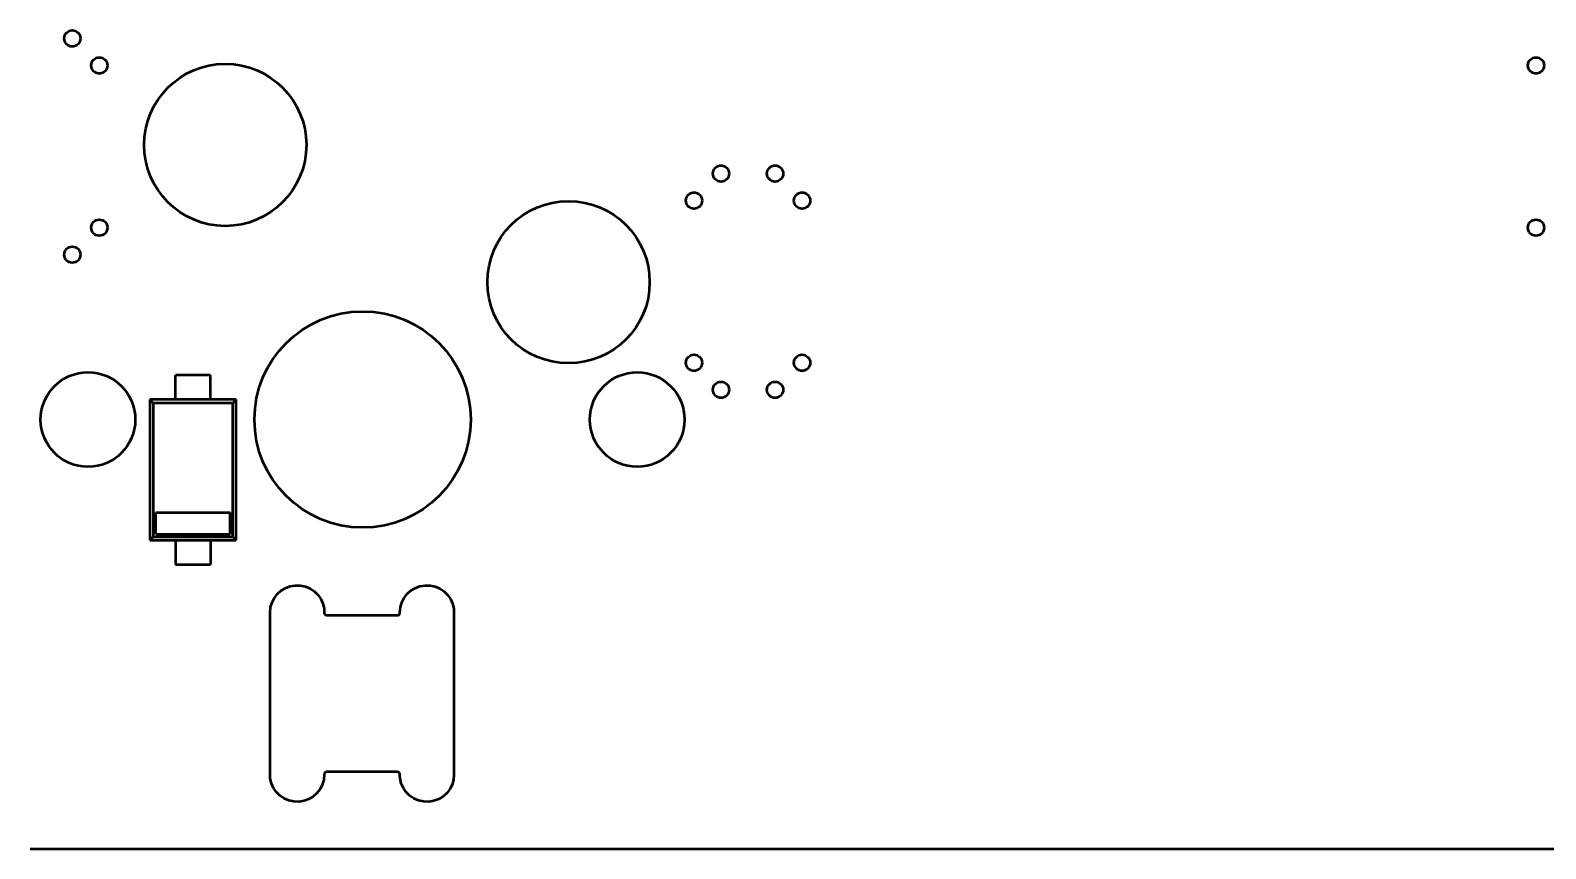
# Model space of a CAD drawing. Header units: millimetres. Extents: x 43 to 387, y 137 to 261.
# Drawn here: x 82.45 to 110.48, y 138.98 to 154.12 of the extents above; entities that cross this region are included whole.
import ezdxf

# ---------------------------------------------------------------- set-up
doc = ezdxf.new("R2010")
doc.units = ezdxf.units.MM
doc.header["$LTSCALE"] = 0.75
doc.layers.add('Visible', color=7, linetype='Continuous', lineweight=50)

msp = doc.modelspace()

# ---------------------------------------------------------------- linework, layer by layer
at = {"layer": 'Visible', "extrusion": (0, 0, -1)}
for p, q in [((85.78, 147.736), (85.13, 147.736)), ((85.13, 147.286), (85.13, 147.736)), ((85.78, 147.286), (85.78, 147.736)), ((85.13, 147.286), (84.655, 147.286)), ((84.655, 147.286), (84.718, 147.223)), ((84.655, 147.286), (84.655, 144.686)), ((86.192, 147.223), (84.718, 147.223)), ((84.718, 147.223), (84.718, 144.749)), ((85.78, 147.286), (85.13, 147.286)), ((86.255, 147.286), (85.78, 147.286)), ((86.255, 147.286), (86.192, 147.223)), ((86.192, 144.749), (86.192, 147.223)), ((86.255, 144.686), (86.255, 147.286)), ((84.768, 145.199), (86.142, 145.199)), ((84.768, 144.799), (84.768, 145.199)), ((86.142, 144.799), (86.142, 145.199)), ((84.655, 144.686), (84.718, 144.749)), ((84.655, 144.686), (85.13, 144.686)), ((84.718, 144.749), (86.192, 144.749)), ((84.768, 144.799), (86.142, 144.799)), ((85.13, 144.686), (85.78, 144.686)), ((85.13, 144.686), (85.13, 144.236)), ((85.78, 144.686), (86.255, 144.686)), ((85.78, 144.686), (85.78, 144.236)), ((86.255, 144.686), (86.192, 144.749)), ((85.13, 144.236), (85.78, 144.236)), ((86.882, 140.348), (86.882, 143.348)), ((87.88, 143.42), (87.882, 143.348)), ((87.912, 143.3), (87.932, 143.298)), ((87.932, 143.298), (89.232, 143.298)), ((89.28, 143.328), (89.282, 143.348)), ((90.28, 143.42), (90.282, 143.348)), ((90.282, 143.348), (90.282, 140.348)), ((86.885, 140.277), (86.882, 140.348)), ((87.884, 140.368), (87.882, 140.348)), ((89.232, 140.398), (87.932, 140.398)), ((89.252, 140.396), (89.232, 140.398)), ((89.285, 140.277), (89.282, 140.348)), ((82.446, 138.979), (169.789, 138.979))]:
    msp.add_line(p, q, dxfattribs=at)
at = {"layer": 'Visible'}
for centre, radius in [((83.222, 153.968), 0.15), ((83.722, 153.468), 0.15), ((110.297, 153.468), 0.15), ((86.052, 151.998), 1.5), ((95.222, 151.468), 0.15), ((96.222, 151.468), 0.15), ((94.722, 150.968), 0.15), ((96.722, 150.968), 0.15), ((92.402, 149.458), 1.5), ((83.722, 150.468), 0.15), ((110.297, 150.468), 0.15), ((83.222, 149.968), 0.15), ((88.592, 146.918), 2), ((94.722, 147.968), 0.15), ((96.722, 147.968), 0.15), ((83.512, 146.918), 0.875), ((93.672, 146.918), 0.875), ((95.222, 147.468), 0.15), ((96.222, 147.468), 0.15)]:
    msp.add_circle(centre, radius, dxfattribs=at)
at = {"layer": 'Visible', "extrusion": (0, 0, -1)}
for centre, start, end in [((-87.383, 143.35), 359.8316, 171.9656), ((-89.783, 143.35), 359.8316, 171.9656), ((-87.381, 140.347), 179.8316, 351.9656), ((-89.781, 140.347), 179.8316, 351.9656)]:
    msp.add_arc(centre, 0.501, start, end, dxfattribs=at)
at = {"layer": 'Visible'}
for centre, start, end in [((87.929, 143.344), 174.4636, 249.5769), ((89.237, 143.345), 264.4636, 339.5769), ((87.928, 140.352), 84.4636, 159.5769), ((89.236, 140.353), 354.4636, 69.5769)]:
    msp.add_arc(centre, 0.0465, start, end, dxfattribs=at)

doc.saveas('drawing.dxf')
